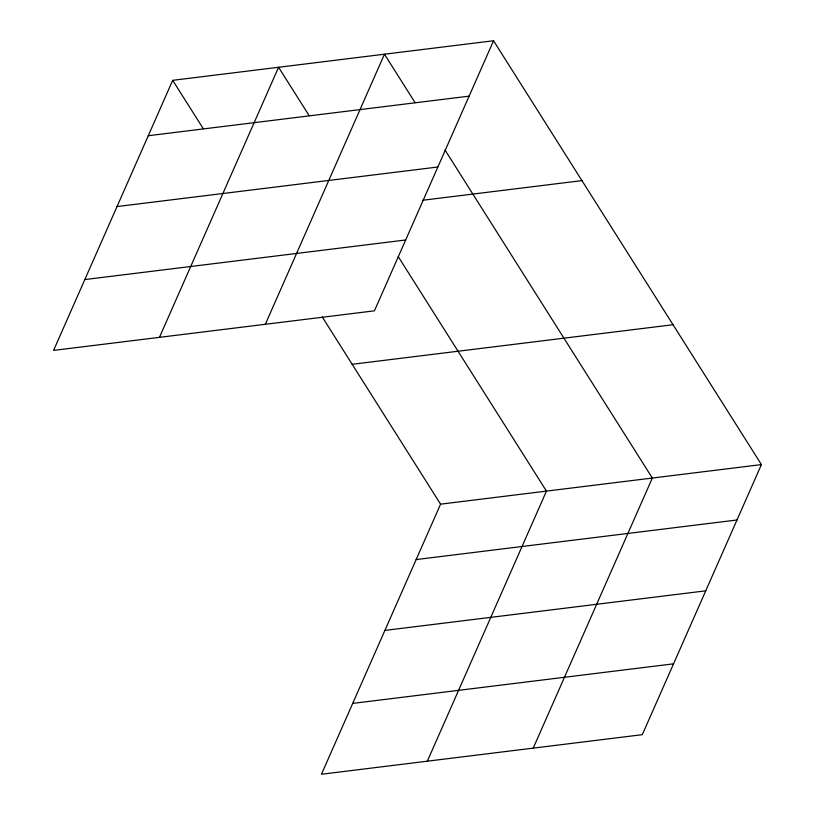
<?xml version="1.0" encoding="UTF-8"?>
<svg xmlns="http://www.w3.org/2000/svg" width="815" height="815" viewBox="0 0 815 815"><rect width="100%" height="100%" fill="white"/><g stroke="black" fill="none" stroke-linecap="round" stroke-linejoin="round"><path stroke-width="1.22" d="M172.699 80.328L53.576 350.409L374.421 310.831L493.544 40.75L172.699 80.328L203.302 128.739M159.455 337.349L278.577 67.268L309.18 115.679M265.333 324.288L384.456 54.208L415.059 102.619M322.271 316.984L440.579 504.169L321.456 774.25L642.302 734.672L761.424 464.591L493.544 40.75M427.335 761.19L546.457 491.109L398.24 256.603M533.214 748.129L652.336 478.048L444.98 149.96M148.269 135.728L469.104 96.15M117.014 206.572L437.859 167.004M422.435 200.296L581.941 180.614M84.821 279.565L405.666 239.987M352.182 364.295L673.027 324.727M440.579 504.169L761.424 464.591M416.139 559.569L736.984 519.99M384.894 630.413L705.739 590.834M352.701 703.406L673.547 663.828"/></g></svg>
